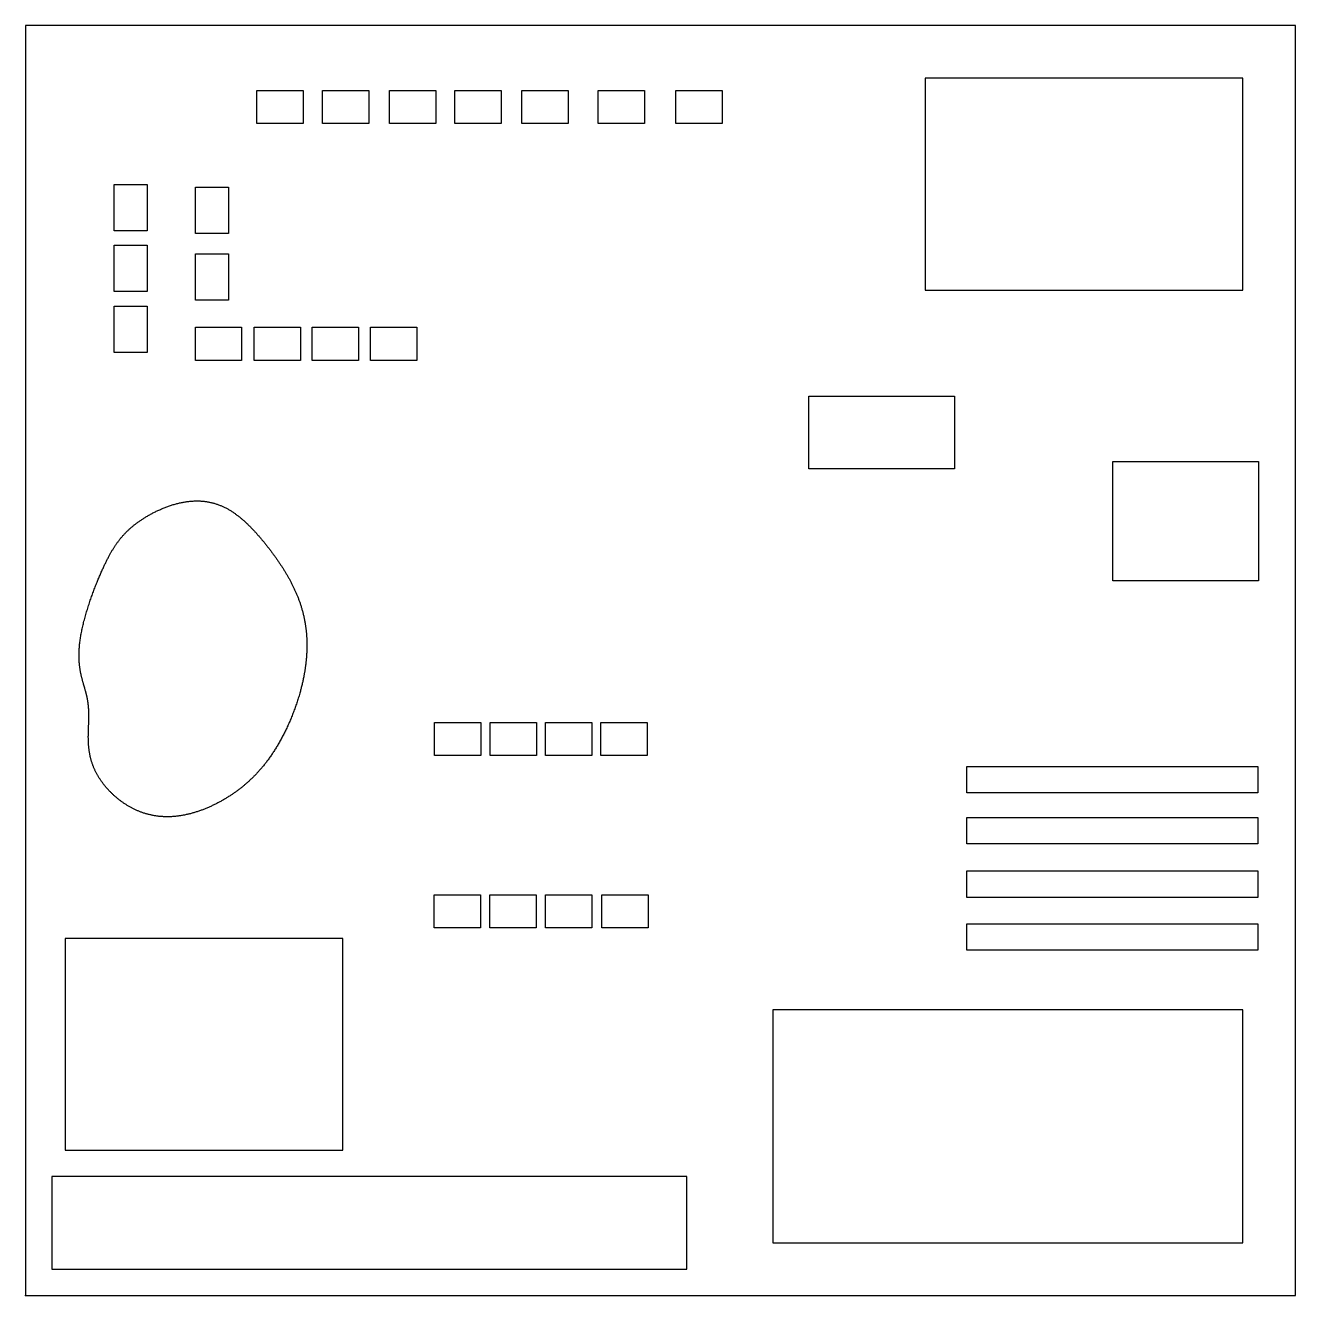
# Model space of a CAD drawing. Header units: inches. Extents: x 0 to 48, y 0 to 48.
import ezdxf

# ---------------------------------------------------------------- set-up
doc = ezdxf.new("R2010")
doc.units = ezdxf.units.IN
doc.layers.get('0').update_dxf_attribs({"linetype": 'CONTINUOUS'})

msp = doc.modelspace()

# ---------------------------------------------------------------- linework, layer by layer
for points in [[(0, 0), (48, 0), (48, 48), (0, 48)], [(46, 46), (34, 46), (34, 38), (46, 38)], [(8.75, 45.545), (10.5, 45.545), (10.5, 44.295), (8.75, 44.295)], [(11.233, 45.545), (12.983, 45.545), (12.983, 44.295), (11.233, 44.295)], [(13.759, 45.545), (15.509, 45.545), (15.509, 44.295), (13.759, 44.295)], [(16.229, 45.545), (17.979, 45.545), (17.979, 44.295), (16.229, 44.295)], [(18.766, 45.545), (20.516, 45.545), (20.516, 44.295), (18.766, 44.295)], [(21.647, 45.545), (23.397, 45.545), (23.397, 44.295), (21.647, 44.295)], [(24.58, 45.545), (26.33, 45.545), (26.33, 44.295), (24.58, 44.295)], [(3.351, 41.991), (4.601, 41.991), (4.601, 40.241), (3.351, 40.241)], [(6.422, 41.881), (7.672, 41.881), (7.672, 40.131), (6.422, 40.131)], [(3.351, 39.69), (4.601, 39.69), (4.601, 37.94), (3.351, 37.94)], [(6.422, 39.366), (7.672, 39.366), (7.672, 37.616), (6.422, 37.616)], [(3.351, 37.392), (4.601, 37.392), (4.601, 35.642), (3.351, 35.642)], [(6.422, 36.592), (8.172, 36.592), (8.172, 35.342), (6.422, 35.342)], [(8.649, 36.592), (10.399, 36.592), (10.399, 35.342), (8.649, 35.342)], [(10.839, 36.592), (12.589, 36.592), (12.589, 35.342), (10.839, 35.342)], [(13.038, 36.592), (14.788, 36.592), (14.788, 35.342), (13.038, 35.342)], [(29.605, 33.994), (35.105, 33.994), (35.105, 31.244), (29.605, 31.244)], [(41.098, 31.516), (46.598, 31.516), (46.598, 27.016), (41.098, 27.016)], [(15.456, 21.661), (17.206, 21.661), (17.206, 20.411), (15.456, 20.411)], [(17.567, 21.661), (19.317, 21.661), (19.317, 20.411), (17.567, 20.411)], [(19.657, 21.661), (21.407, 21.661), (21.407, 20.411), (19.657, 20.411)], [(21.748, 21.661), (23.498, 21.661), (23.498, 20.411), (21.748, 20.411)], [(35.572, 20), (46.572, 20), (46.572, 19), (35.572, 19)], [(35.572, 18.068), (46.572, 18.068), (46.572, 17.068), (35.572, 17.068)], [(35.572, 16.046), (46.572, 16.046), (46.572, 15.046), (35.572, 15.046)], [(15.448, 15.147), (17.198, 15.147), (17.198, 13.897), (15.448, 13.897)], [(17.554, 15.147), (19.304, 15.147), (19.304, 13.897), (17.554, 13.897)], [(19.65, 15.147), (21.4, 15.147), (21.4, 13.897), (19.65, 13.897)], [(21.781, 15.147), (23.531, 15.147), (23.531, 13.897), (21.781, 13.897)], [(35.572, 14.053), (46.572, 14.053), (46.572, 13.053), (35.572, 13.053)], [(1.5, 5.5), (12, 5.5), (12, 13.5), (1.5, 13.5)], [(28.25, 2), (46, 2), (46, 10.8), (28.25, 10.8)], [(1, 1), (25, 1), (25, 4.5), (1, 4.5)]]:
    msp.add_lwpolyline(points, close=True)
msp.add_open_spline([(10.625, 24.201), (10.632, 24.316), (10.642, 24.544), (10.639, 24.878), (10.6, 25.308), (10.497, 25.815), (10.347, 26.293), (10.155, 26.743), (9.929, 27.171), (9.676, 27.583), (9.398, 27.983), (9.099, 28.376), (8.78, 28.759), (8.438, 29.126), (8.069, 29.46), (7.667, 29.738), (7.227, 29.938), (6.749, 30.043), (6.239, 30.043), (5.715, 29.945), (5.2, 29.769), (4.718, 29.536), (4.291, 29.269), (3.93, 28.983), (3.631, 28.676), (3.377, 28.335), (3.149, 27.943), (2.927, 27.485), (2.701, 26.956), (2.478, 26.371), (2.277, 25.756), (2.119, 25.142), (2.027, 24.562), (2.01, 24.039), (2.066, 23.585), (2.17, 23.189), (2.283, 22.829), (2.369, 22.477), (2.406, 22.109), (2.4, 21.716), (2.376, 21.299), (2.371, 20.869), (2.419, 20.437), (2.539, 20.016), (2.736, 19.614), (3.001, 19.24), (3.324, 18.902), (3.692, 18.608), (4.096, 18.37), (4.53, 18.197), (4.989, 18.098), (5.466, 18.076), (5.955, 18.132), (6.445, 18.256), (6.925, 18.439), (7.386, 18.667), (7.82, 18.933), (8.222, 19.232), (8.594, 19.563), (8.936, 19.933), (9.254, 20.345), (9.549, 20.805), (9.821, 21.311), (10.067, 21.857), (10.279, 22.433), (10.45, 23.026), (10.548, 23.502), (10.596, 23.855), (10.617, 24.087), (10.625, 24.201)], degree=5)
msp.add_point((0, 0))

doc.saveas('drawing.dxf')
